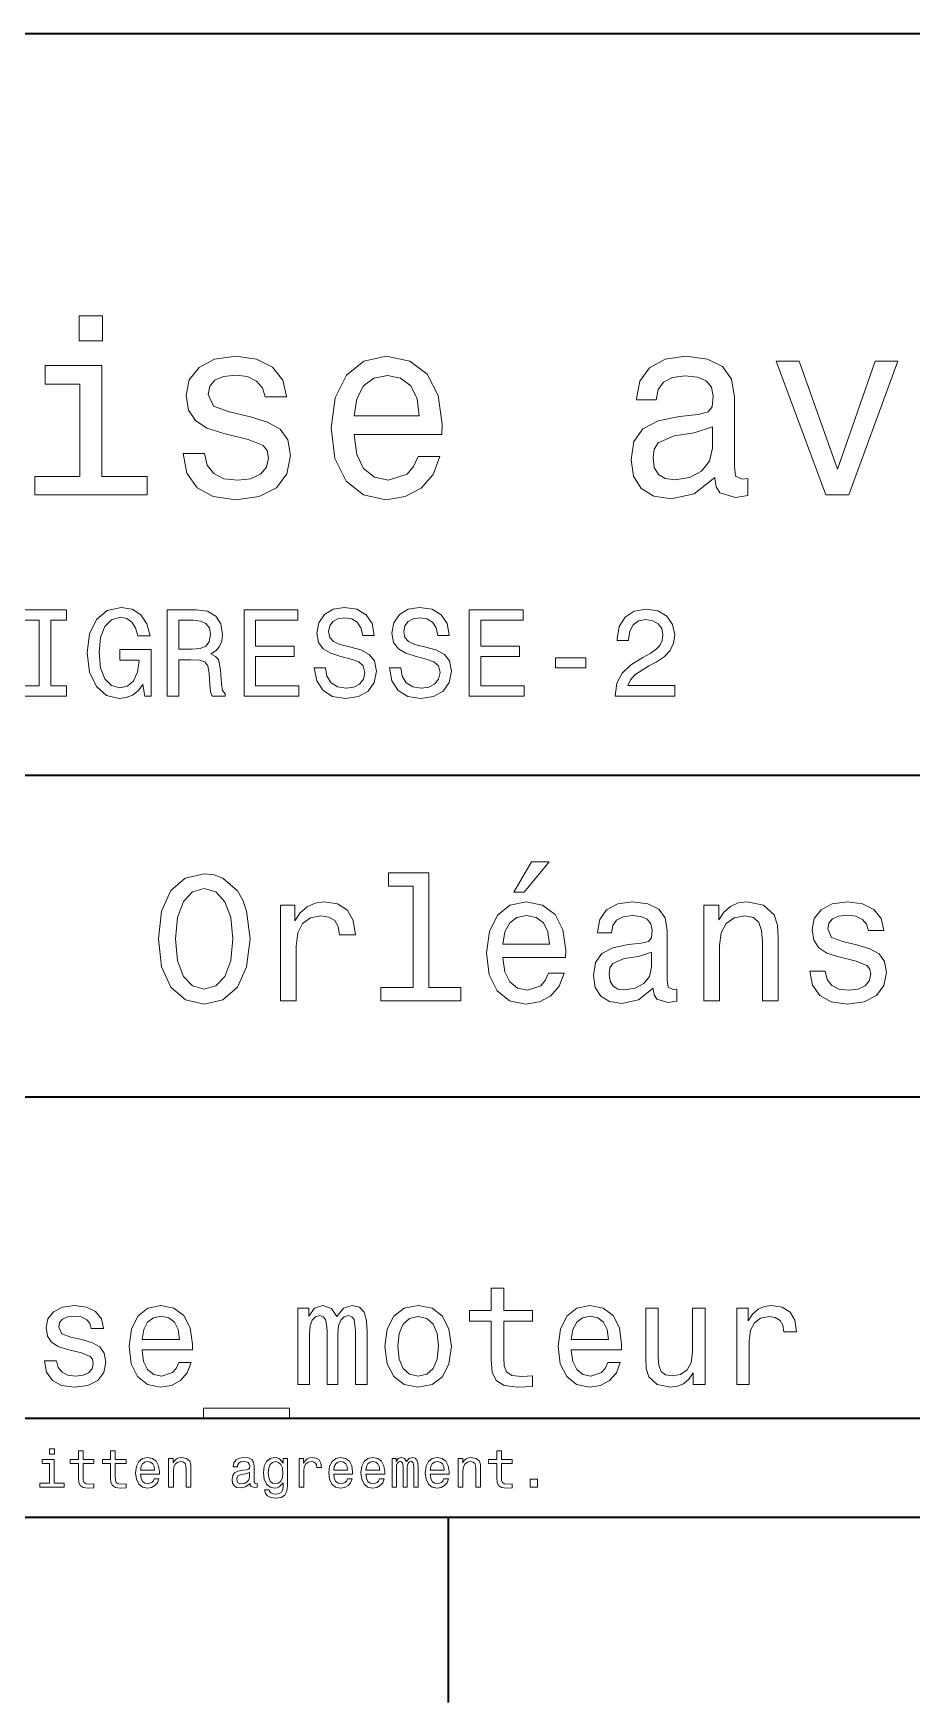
# Model space of a CAD drawing. Extents: x 0 to 297, y 0 to 210.
# Drawn here: x 205.9 to 241.4, y 2.5 to 70 of the extents above; entities that cross this region are included whole.
import ezdxf

# ---------------------------------------------------------------- set-up
doc = ezdxf.new("R2010")
doc.units = 0

msp = doc.modelspace()

# ---------------------------------------------------------------- linework, layer by layer
at = {"color": 7, "lineweight": 35}
for p, q in [((97, 70), (287, 70)), ((97, 40), (262, 40)), ((97, 27), (262, 27)), ((97, 14), (262, 14)), ((10, 10), (287, 10)), ((97, 10), (287, 10))]:
    msp.add_line(p, q, dxfattribs=at)
at = {"color": 7, "lineweight": 35, "ltscale": 0.1875}
msp.add_line((222.699997, 10), (222.699997, 2.5), dxfattribs=at)
at = {"color": 7, "lineweight": 13}
for points in [[(208.727661, 58.575645), (207.789627, 58.575645), (207.789627, 57.567001), (208.727661, 57.567001)], [(214.708939, 54.490631), (213.851593, 54.692364), (213.216141, 54.924351), (213.004333, 55.398415), (213.06485, 55.731266), (213.276657, 55.973343), (213.619598, 56.124638), (214.113831, 56.185158), (214.587891, 56.124638), (214.96109, 55.943081), (215.203171, 55.67075), (215.304047, 55.307636), (216.171478, 55.307636), (216.171478, 55.327808), (216.020172, 55.983429), (215.606628, 56.497837), (214.96109, 56.820602), (214.113831, 56.941643), (213.256485, 56.820602), (212.631134, 56.487751), (212.237762, 55.993515), (212.116714, 55.368156), (212.207489, 54.762966), (212.489914, 54.339336), (212.953888, 54.036743), (213.629684, 53.824928), (214.618164, 53.582851), (215.223343, 53.330692), (215.384735, 53.12896), (215.445251, 52.826366), (215.354462, 52.453171), (215.112396, 52.17075), (214.719025, 51.989193), (214.194519, 51.928673), (213.639771, 51.989193), (213.236313, 52.201008), (212.963989, 52.543945), (212.853027, 53.018009), (211.995682, 53.018009), (212.136887, 52.211094), (212.55043, 51.62608), (213.206055, 51.273052), (214.113831, 51.14193), (215.061951, 51.273052), (215.757935, 51.62608), (216.181549, 52.190922), (216.332855, 52.927231), (216.221893, 53.562679), (215.909225, 53.996395), (215.394806, 54.278816)], [(218.904907, 53.78458), (222.455322, 53.78458), (222.465424, 54.198124), (222.304031, 55.358067), (221.860229, 56.225502), (221.154175, 56.75), (220.216141, 56.941643), (219.298279, 56.739914), (218.592224, 56.175072), (218.138336, 55.257202), (217.976944, 54.046829), (218.128235, 52.806194), (218.582123, 51.898415), (219.278107, 51.333572), (220.185883, 51.14193), (220.972626, 51.273052), (221.618164, 51.615993), (222.092224, 52.160664), (222.364563, 52.886887), (221.48703, 52.886887), (221.305481, 52.483429), (221.043228, 52.180836), (220.296829, 51.938759), (219.721893, 52.049709), (219.288177, 52.402737), (219.005768, 52.977665), (218.904907, 53.754322)], [(233.489899, 52.039623), (233.489899, 52.009365), (233.540344, 51.666424), (233.691635, 51.424351), (234.327087, 51.232708), (234.82132, 51.3134), (234.82132, 51.999279), (234.609497, 51.969021), (234.327087, 52.100143), (234.276642, 52.503601), (234.276642, 55.307636), (234.155609, 56.023773), (233.802582, 56.528095), (233.187317, 56.830688), (232.319885, 56.941643), (231.472626, 56.820602), (230.84726, 56.477665), (230.453888, 55.943081), (230.322754, 55.23703), (230.322754, 55.176514), (231.119598, 55.176514), (231.190201, 55.600143), (231.412109, 55.902737), (231.775208, 56.084293), (232.289612, 56.1549), (232.783859, 56.104465), (233.136887, 55.953171), (233.348694, 55.690922), (233.419312, 55.327808), (233.378967, 54.904179), (233.217575, 54.692364), (232.814117, 54.591499), (232.057632, 54.510807), (231.190201, 54.32925), (230.574921, 54.006485), (230.211823, 53.502159), (230.100861, 52.755764), (230.201721, 52.090057), (230.514404, 51.595821), (231.018738, 51.283138), (231.714691, 51.172188), (232.65274, 51.384007)], [(237.968292, 51.333572), (238.906342, 51.333572), (240.88327, 56.75), (239.965424, 56.75), (238.442352, 52.382565), (236.889038, 56.75), (235.96109, 56.75)], [(208.697418, 52.079971), (208.697418, 56.568443), (206.417877, 56.568443), (206.417877, 55.811958), (207.809799, 55.811958), (207.809799, 52.079971), (205.994232, 52.079971), (205.994232, 51.333572), (210.533142, 51.333572), (210.533142, 52.079971)], [(218.904907, 54.530979), (219.015839, 55.226944), (219.288177, 55.741352), (219.701721, 56.054031), (220.246399, 56.164986), (220.780975, 56.054031), (221.194519, 55.741352), (221.446686, 55.226944), (221.53746, 54.530979)], [(233.389038, 53.229828), (233.268005, 52.70533), (232.945251, 52.301872), (232.46109, 52.039623), (231.865997, 51.948845), (231.482697, 51.999279), (231.210373, 52.160664), (231.03891, 52.443081), (230.988464, 52.836452), (231.028809, 53.18948), (231.190201, 53.441643), (231.835724, 53.724064), (232.65274, 53.8451), (233.389038, 54.087173)], [(206.171036, 43.618546), (205.525513, 43.618546), (205.525513, 43.194916), (207.280548, 43.194916), (207.280548, 43.618546), (206.63501, 43.618546), (206.63501, 46.271286), (207.280548, 46.271286), (207.280548, 46.694916), (205.525513, 46.694916), (205.525513, 46.271286), (206.171036, 46.271286)], [(210.361969, 43.663937), (210.447693, 43.194916), (210.69986, 43.194916), (210.69986, 45.086124), (209.42392, 45.086124), (209.42392, 44.657452), (210.210663, 44.657452), (210.210663, 44.627193), (210.150146, 44.163216), (209.98877, 43.820274), (209.741638, 43.603416), (209.434006, 43.53281), (209.091064, 43.623589), (208.823776, 43.895924), (208.652313, 44.344772), (208.591797, 44.960045), (208.647263, 45.570274), (208.818726, 46.019123), (209.091064, 46.291458), (209.459229, 46.38728), (209.71138, 46.336845), (209.918152, 46.195637), (210.069458, 45.958603), (210.155182, 45.640881), (210.654465, 45.640881), (210.523346, 46.125031), (210.27623, 46.488144), (209.928238, 46.710045), (209.489487, 46.790737), (208.914551, 46.664658), (208.480835, 46.296501), (208.203461, 45.71653), (208.107635, 44.944916), (208.203461, 44.168259), (208.480835, 43.588287), (208.889343, 43.220131), (209.403748, 43.099094), (209.691208, 43.139439), (209.948425, 43.240303), (210.170319, 43.416817)], [(211.350433, 43.194916), (211.819458, 43.194916), (211.819458, 44.672581), (212.298553, 44.672581), (212.651581, 44.657452), (212.873489, 44.586845), (212.994522, 44.420422), (213.044952, 44.122871), (213.070175, 43.66898), (213.100433, 43.371429), (213.16095, 43.194916), (213.690491, 43.194916), (213.690491, 43.290737), (213.574493, 43.431946), (213.534149, 43.694195), (213.49884, 44.259037), (213.413116, 44.677624), (213.297119, 44.80875), (213.11557, 44.904572), (213.317291, 45.030651), (213.458496, 45.207165), (213.549286, 45.429066), (213.579544, 45.696358), (213.508942, 46.119987), (213.307205, 46.43771), (212.97435, 46.629353), (212.520462, 46.694916), (211.350433, 46.694916)], [(214.452026, 43.194916), (216.671036, 43.194916), (216.671036, 43.618546), (214.915985, 43.618546), (214.915985, 44.803707), (216.479401, 44.803707), (216.479401, 45.222294), (214.915985, 45.222294), (214.915985, 46.271286), (216.630692, 46.271286), (216.630692, 46.694916), (214.452026, 46.694916)], [(217.75029, 44.349815), (217.291351, 44.349815), (217.392212, 43.815231), (217.644379, 43.42186), (218.032715, 43.18483), (218.557205, 43.099094), (219.07666, 43.179787), (219.464981, 43.401688), (219.712097, 43.749672), (219.802887, 44.208603), (219.727234, 44.62215), (219.515411, 44.889439), (219.172485, 45.065952), (218.713547, 45.197079), (218.320175, 45.2929), (218.062973, 45.403851), (217.916718, 45.565231), (217.871323, 45.817394), (217.916718, 46.044338), (218.047836, 46.215809), (218.249573, 46.331802), (218.526947, 46.37215), (218.809357, 46.321716), (219.031265, 46.185551), (219.177521, 45.958603), (219.248123, 45.650967), (219.707062, 45.650967), (219.707062, 45.661053), (219.626373, 46.135117), (219.389343, 46.488144), (219.016144, 46.710045), (218.51181, 46.785694), (218.057922, 46.710045), (217.704895, 46.49823), (217.477951, 46.170422), (217.397263, 45.746788), (217.46283, 45.368546), (217.654465, 45.111343), (217.957062, 44.939873), (218.370605, 44.80875), (218.779114, 44.692753), (219.086746, 44.581802), (219.273346, 44.420422), (219.338898, 44.158173), (219.278381, 43.890881), (219.12204, 43.689152), (218.88501, 43.563072), (218.577377, 43.522724), (218.234436, 43.578201), (217.972198, 43.739586), (217.805756, 44.001831)], [(220.786316, 44.349815), (220.327377, 44.349815), (220.428238, 43.815231), (220.680405, 43.42186), (221.068726, 43.18483), (221.593231, 43.099094), (222.112671, 43.179787), (222.501007, 43.401688), (222.748123, 43.749672), (222.838898, 44.208603), (222.76326, 44.62215), (222.551437, 44.889439), (222.208496, 45.065952), (221.749573, 45.197079), (221.356201, 45.2929), (221.098999, 45.403851), (220.952728, 45.565231), (220.907349, 45.817394), (220.952728, 46.044338), (221.083862, 46.215809), (221.285583, 46.331802), (221.562958, 46.37215), (221.845383, 46.321716), (222.067291, 46.185551), (222.213547, 45.958603), (222.284149, 45.650967), (222.743088, 45.650967), (222.743088, 45.661053), (222.662384, 46.135117), (222.425354, 46.488144), (222.052155, 46.710045), (221.547836, 46.785694), (221.093948, 46.710045), (220.740921, 46.49823), (220.513977, 46.170422), (220.433289, 45.746788), (220.49884, 45.368546), (220.690491, 45.111343), (220.993088, 44.939873), (221.406631, 44.80875), (221.815125, 44.692753), (222.122772, 44.581802), (222.309357, 44.420422), (222.374924, 44.158173), (222.314407, 43.890881), (222.158066, 43.689152), (221.921036, 43.563072), (221.613403, 43.522724), (221.270462, 43.578201), (221.008209, 43.739586), (220.841782, 44.001831)], [(223.560089, 43.194916), (225.779114, 43.194916), (225.779114, 43.618546), (224.024063, 43.618546), (224.024063, 44.803707), (225.587463, 44.803707), (225.587463, 45.222294), (224.024063, 45.222294), (224.024063, 46.271286), (225.738754, 46.271286), (225.738754, 46.694916), (223.560089, 46.694916)], [(229.460663, 43.194916), (231.866272, 43.194916), (231.866272, 43.628632), (229.964981, 43.628632), (230.070892, 43.865665), (230.252441, 44.062351), (230.812241, 44.420422), (231.109802, 44.571716), (231.442642, 44.788574), (231.679688, 45.040737), (231.815842, 45.338287), (231.866272, 45.676186), (231.780548, 46.099815), (231.543518, 46.432667), (231.180405, 46.644485), (230.71138, 46.720131), (230.227234, 46.634396), (229.85907, 46.397366), (229.62204, 46.019123), (229.541351, 45.519844), (229.541351, 45.449238), (230.00029, 45.449238), (230.00029, 45.489586), (230.04567, 45.832523), (230.181839, 46.084686), (230.398697, 46.246067), (230.686157, 46.301544), (230.978668, 46.25111), (231.195526, 46.125031), (231.336731, 45.928345), (231.387177, 45.681229), (231.351868, 45.449238), (231.256042, 45.252552), (231.094666, 45.081081), (230.872757, 44.929787), (230.575211, 44.768402), (230.080978, 44.455723), (229.733002, 44.122871), (229.526215, 43.71941), (229.460663, 43.210045)], [(212.389343, 46.266243), (212.696976, 46.235981), (212.913834, 46.14016), (213.050003, 45.963646), (213.095398, 45.686272), (213.044952, 45.393764), (212.908783, 45.217251), (212.676804, 45.126472), (212.359085, 45.101257), (211.819458, 45.101257), (211.819458, 46.266243)], [(227.044952, 44.349815), (228.265411, 44.349815), (228.265411, 44.74823), (227.044952, 44.74823)], [(225.357361, 35.275936), (225.78244, 35.275936), (226.783875, 36.500721), (226.07782, 36.500721)], [(210.991364, 33.381126), (211.121048, 32.257206), (211.495697, 31.428675), (212.079254, 30.917147), (212.842957, 30.744236), (213.599426, 30.917147), (214.190216, 31.428675), (214.557648, 32.257206), (214.694534, 33.381126), (214.557648, 34.497841), (214.399139, 34.951729), (214.190216, 35.32637), (213.599426, 35.837898), (213.239197, 35.967579), (212.842957, 36.018013), (212.072052, 35.837898), (211.48848, 35.333572), (211.121048, 34.505043)], [(221.286758, 35.520893), (221.286758, 31.414267), (219.982727, 31.414267), (219.982727, 30.881124), (223.21759, 30.881124), (223.21759, 31.414267), (221.920761, 31.414267), (221.920761, 36.054035), (220.292526, 36.054035), (220.292526, 35.520893)], [(211.683014, 33.381126), (211.762253, 34.252884), (212.000015, 34.894093), (212.367447, 35.283142), (212.842957, 35.420029), (213.311249, 35.283142), (213.67868, 34.886887), (213.916443, 34.245678), (214.002899, 33.381126), (213.916443, 32.509365), (213.67868, 31.868156), (213.311249, 31.479107), (212.842957, 31.349424), (212.367447, 31.479107), (212.000015, 31.868156), (211.762253, 32.502163)], [(215.926529, 30.881124), (216.560532, 30.881124), (216.560532, 33.092941), (216.625366, 33.62608), (216.819901, 34.007927), (217.136902, 34.238472), (217.561981, 34.317722), (217.878967, 34.267292), (218.11673, 34.123199), (218.260818, 33.878242), (218.311249, 33.546829), (218.952454, 33.546829), (218.865997, 34.130405), (218.62825, 34.548271), (218.231995, 34.800434), (217.69165, 34.886887), (217.324219, 34.82925), (217.007217, 34.685158), (216.726242, 34.440201), (216.502899, 34.108791), (216.502899, 34.75), (215.926529, 34.75)], [(224.917877, 32.631844), (227.453903, 32.631844), (227.461121, 32.927235), (227.345825, 33.755764), (227.028839, 34.375362), (226.524506, 34.75), (225.854477, 34.886887), (225.198868, 34.742798), (224.694534, 34.339336), (224.370331, 33.68372), (224.255066, 32.819164), (224.363129, 31.932999), (224.687332, 31.284582), (225.184448, 30.881124), (225.83287, 30.744236), (226.394836, 30.837896), (226.855927, 31.082853), (227.19455, 31.471903), (227.389069, 31.990635), (226.762268, 31.990635), (226.632584, 31.70245), (226.445251, 31.486311), (225.912109, 31.3134), (225.501465, 31.392653), (225.19165, 31.644814), (224.989929, 32.055477), (224.917877, 32.610229)], [(230.998566, 31.385447), (230.998566, 31.363834), (231.034607, 31.118877), (231.14267, 30.945967), (231.596558, 30.809078), (231.949585, 30.866714), (231.949585, 31.356628), (231.798279, 31.335014), (231.596558, 31.428675), (231.560532, 31.71686), (231.560532, 33.719742), (231.474091, 34.23127), (231.221924, 34.591499), (230.78244, 34.807636), (230.162842, 34.886887), (229.557648, 34.800434), (229.110962, 34.555477), (228.829987, 34.17363), (228.736328, 33.669308), (228.736328, 33.62608), (229.305481, 33.62608), (229.355927, 33.928677), (229.514435, 34.144814), (229.773788, 34.274498), (230.141235, 34.324928), (230.494263, 34.288906), (230.746414, 34.180836), (230.897705, 33.993515), (230.948151, 33.73415), (230.919327, 33.431557), (230.804047, 33.280258), (230.515869, 33.208214), (229.975525, 33.150578), (229.355927, 33.020893), (228.916443, 32.790348), (228.657074, 32.430115), (228.57782, 31.896975), (228.649872, 31.421471), (228.873215, 31.068445), (229.233444, 30.845102), (229.73056, 30.76585), (230.400604, 30.917147)], [(233.037476, 30.881124), (233.671478, 30.881124), (233.671478, 33.114555), (233.736328, 33.62608), (233.945251, 34.000721), (234.26947, 34.23127), (234.701752, 34.317722), (235.047562, 34.245678), (235.263702, 34.051155), (235.371765, 33.726944), (235.407806, 33.29467), (235.407806, 30.881124), (236.041809, 30.881124), (236.041809, 33.424351), (236.012985, 33.935879), (235.883301, 34.36095), (235.458221, 34.75), (234.79541, 34.886887), (234.427979, 34.836456), (234.118164, 34.69957), (233.851593, 34.469021), (233.64267, 34.159222), (233.64267, 34.75), (233.037476, 34.75)], [(239.26947, 33.136169), (238.657074, 33.280258), (238.203186, 33.445965), (238.05188, 33.784584), (238.095123, 34.022335), (238.246399, 34.195244), (238.491364, 34.303314), (238.844391, 34.346542), (239.183014, 34.303314), (239.449585, 34.17363), (239.622498, 33.979107), (239.694534, 33.719742), (240.314133, 33.719742), (240.314133, 33.73415), (240.206055, 34.20245), (239.910675, 34.569885), (239.449585, 34.800434), (238.844391, 34.886887), (238.231995, 34.800434), (237.785309, 34.562679), (237.504333, 34.209656), (237.417877, 33.76297), (237.482727, 33.330692), (237.684448, 33.028099), (238.015869, 32.811958), (238.498566, 32.660664), (239.20462, 32.487751), (239.636902, 32.307636), (239.752167, 32.163544), (239.79541, 31.947407), (239.73056, 31.680836), (239.557648, 31.479107), (239.276672, 31.349424), (238.902039, 31.306196), (238.505768, 31.349424), (238.21759, 31.500721), (238.023071, 31.745678), (237.943817, 32.084293), (237.331421, 32.084293), (237.432281, 31.507925), (237.727676, 31.090057), (238.195984, 30.837896), (238.844391, 30.744236), (239.521637, 30.837896), (240.018738, 31.090057), (240.321335, 31.493517), (240.429413, 32.019455), (240.350159, 32.473343), (240.126816, 32.783142), (239.759369, 32.984871)], [(224.917877, 33.164986), (224.997131, 33.662106), (225.19165, 34.029541), (225.487045, 34.252884), (225.876099, 34.332134), (226.257935, 34.252884), (226.553329, 34.029541), (226.733444, 33.662106), (226.798279, 33.164986)], [(230.926529, 32.235592), (230.840073, 31.860952), (230.609528, 31.572767), (230.263702, 31.385447), (229.838623, 31.320606), (229.56485, 31.356628), (229.370331, 31.471903), (229.247864, 31.673632), (229.211823, 31.954611), (229.240662, 32.206772), (229.355927, 32.386887), (229.817017, 32.588615), (230.400604, 32.675072), (230.926529, 32.847984)], [(224.449585, 17.919308), (224.449585, 16.368876), (224.484161, 15.867435), (224.645538, 15.521614), (224.968307, 15.319884), (225.515869, 15.25072), (226.115295, 15.279539), (226.115295, 15.717579), (225.677246, 15.682997), (225.279541, 15.729107), (225.066284, 15.873199), (224.974075, 16.115274), (224.956787, 16.455332), (224.956787, 17.919308), (226.115295, 17.919308), (226.115295, 18.351585), (224.956787, 18.351585), (224.956787, 19.256485), (224.449585, 19.256485), (224.449585, 18.351585), (223.573486, 18.351585), (223.573486, 17.919308)], [(207.9366, 17.164265), (207.446686, 17.279539), (207.083588, 17.412104), (206.96254, 17.682997), (206.997131, 17.873199), (207.118164, 18.011528), (207.314117, 18.097982), (207.596542, 18.132565), (207.867432, 18.097982), (208.080688, 17.994236), (208.219025, 17.838617), (208.276657, 17.631124), (208.772339, 17.631124), (208.772339, 17.642651), (208.685883, 18.01729), (208.44957, 18.311239), (208.080688, 18.495678), (207.596542, 18.564842), (207.106628, 18.495678), (206.749283, 18.305475), (206.524506, 18.023054), (206.455338, 17.665707), (206.507202, 17.319885), (206.668594, 17.07781), (206.933716, 16.9049), (207.319885, 16.783861), (207.884735, 16.645533), (208.23056, 16.50144), (208.322769, 16.386168), (208.357361, 16.213257), (208.305481, 16), (208.167145, 15.838616), (207.942368, 15.73487), (207.642654, 15.700288), (207.325653, 15.73487), (207.095108, 15.855907), (206.939484, 16.051872), (206.876083, 16.322767), (206.386169, 16.322767), (206.466858, 15.861671), (206.703171, 15.527377), (207.07782, 15.325648), (207.596542, 15.25072), (208.138336, 15.325648), (208.536026, 15.527377), (208.778107, 15.850144), (208.864563, 16.270893), (208.801163, 16.634007), (208.622482, 16.881844), (208.328537, 17.043228)], [(210.334305, 16.760807), (212.363129, 16.760807), (212.368881, 16.997118), (212.276672, 17.659943), (212.023071, 18.155619), (211.619598, 18.455332), (211.083588, 18.564842), (210.559082, 18.449568), (210.155624, 18.126801), (209.896255, 17.602306), (209.804047, 16.910664), (209.890503, 16.201729), (210.149857, 15.682997), (210.547562, 15.36023), (211.066284, 15.25072), (211.515854, 15.325648), (211.884735, 15.521614), (212.155624, 15.832853), (212.311249, 16.247839), (211.809814, 16.247839), (211.706055, 16.01729), (211.556198, 15.84438), (211.1297, 15.706052), (210.801163, 15.769452), (210.553314, 15.971182), (210.391937, 16.299711), (210.334305, 16.743515)], [(216.62825, 15.36023), (217.095108, 15.36023), (217.095108, 17.429394), (217.123932, 17.740633), (217.210388, 17.965418), (217.342957, 18.097982), (217.515869, 18.149857), (217.65419, 18.103746), (217.746399, 17.988472), (217.792511, 17.792507), (217.809814, 17.533142), (217.809814, 15.36023), (218.247849, 15.36023), (218.247849, 17.429394), (218.276672, 17.734871), (218.363129, 17.959654), (218.50145, 18.097982), (218.674362, 18.149857), (218.812683, 18.103746), (218.904907, 17.988472), (218.962555, 17.533142), (218.962555, 15.36023), (219.429413, 15.36023), (219.429413, 17.498558), (219.400574, 17.942364), (219.308365, 18.282421), (219.123932, 18.489914), (218.824219, 18.564842), (218.472626, 18.449568), (218.201736, 18.115273), (217.98848, 18.443804), (217.631134, 18.564842), (217.302612, 18.449568), (217.07782, 18.126801), (217.07782, 18.455332), (216.62825, 18.455332)], [(220.149872, 16.9049), (220.242081, 16.201729), (220.507217, 15.682997), (220.927963, 15.36023), (221.492798, 15.25072), (222.05188, 15.36023), (222.472626, 15.677234), (222.737762, 16.195965), (222.835754, 16.9049), (222.737762, 17.608068), (222.472626, 18.132565), (222.05188, 18.449568), (221.492798, 18.564842), (220.927963, 18.449568), (220.507217, 18.126801), (220.242081, 17.608068)], [(227.683014, 16.760807), (229.711823, 16.760807), (229.71759, 16.997118), (229.625366, 17.659943), (229.371765, 18.155619), (228.968323, 18.455332), (228.432281, 18.564842), (227.907791, 18.449568), (227.504333, 18.126801), (227.244965, 17.602306), (227.15274, 16.910664), (227.239197, 16.201729), (227.498566, 15.682997), (227.896271, 15.36023), (228.415009, 15.25072), (228.864563, 15.325648), (229.233444, 15.521614), (229.504333, 15.832853), (229.659958, 16.247839), (229.158508, 16.247839), (229.054764, 16.01729), (228.904907, 15.84438), (228.478394, 15.706052), (228.149872, 15.769452), (227.902039, 15.971182), (227.740646, 16.299711), (227.683014, 16.743515)], [(233.095123, 18.455332), (232.587906, 18.455332), (232.587906, 16.668589), (232.530273, 16.253603), (232.363129, 15.953891), (232.10376, 15.769452), (231.763702, 15.711816), (231.492798, 15.757925), (231.319901, 15.896254), (231.221924, 16.132565), (231.198853, 16.466858), (231.198853, 18.455332), (230.69165, 18.455332), (230.69165, 16.42075), (230.708954, 16.011528), (230.818451, 15.67147), (231.15274, 15.36023), (231.688782, 15.25072), (231.976959, 15.291066), (232.224792, 15.394813), (232.438049, 15.573487), (232.610962, 15.832853), (232.610962, 15.36023), (233.095123, 15.36023)], [(234.368896, 15.36023), (234.876099, 15.36023), (234.876099, 17.129683), (234.927979, 17.556196), (235.083588, 17.861671), (235.337189, 18.04611), (235.677246, 18.10951), (235.930847, 18.069164), (236.121048, 17.95389), (236.236328, 17.757925), (236.276672, 17.492796), (236.789642, 17.492796), (236.720474, 17.959654), (236.530273, 18.293947), (236.213272, 18.495678), (235.780991, 18.564842), (235.487045, 18.518732), (235.233444, 18.403458), (235.008667, 18.207493), (234.829987, 17.942364), (234.829987, 18.455332), (234.368896, 18.455332)], [(210.334305, 17.187321), (210.397705, 17.585014), (210.553314, 17.878962), (210.789627, 18.057636), (211.100861, 18.121037), (211.406342, 18.057636), (211.642654, 17.878962), (211.786743, 17.585014), (211.838623, 17.187321)], [(220.668594, 16.910664), (220.720474, 17.429394), (220.881851, 17.804035), (221.14122, 18.034582), (221.492798, 18.115273), (221.838623, 18.034582), (222.097992, 17.809797), (222.259369, 17.429394), (222.317017, 16.910664), (222.259369, 16.386168), (222.097992, 16.005764), (221.838623, 15.775216), (221.492798, 15.700288), (221.14122, 15.775216), (220.881851, 16.005764), (220.720474, 16.386168)], [(227.683014, 17.187321), (227.746399, 17.585014), (227.902039, 17.878962), (228.138336, 18.057636), (228.449585, 18.121037), (228.755066, 18.057636), (228.991364, 17.878962), (229.135468, 17.585014), (229.187332, 17.187321)], [(212.818451, 14.403458), (212.818451, 14), (216.288193, 14), (216.288193, 14.403458)], [(206.780304, 11.37428), (206.780304, 12.336096), (206.29184, 12.336096), (206.29184, 12.173991), (206.590118, 12.173991), (206.590118, 11.37428), (206.20105, 11.37428), (206.20105, 11.214337), (207.173676, 11.214337), (207.173676, 11.37428)], [(206.786804, 12.766211), (206.585785, 12.766211), (206.585785, 12.550073), (206.786804, 12.550073)], [(207.755096, 12.173991), (207.755096, 11.59258), (207.768066, 11.404539), (207.828583, 11.274856), (207.949615, 11.199207), (208.154953, 11.173271), (208.37973, 11.184078), (208.37973, 11.348343), (208.215469, 11.335375), (208.066345, 11.352666), (207.986359, 11.4067), (207.951782, 11.497478), (207.945297, 11.625), (207.945297, 12.173991), (208.37973, 12.173991), (208.37973, 12.336096), (207.945297, 12.336096), (207.945297, 12.675432), (207.755096, 12.675432), (207.755096, 12.336096), (207.426575, 12.336096), (207.426575, 12.173991)], [(209.056244, 12.173991), (209.056244, 11.59258), (209.069214, 11.404539), (209.12973, 11.274856), (209.250778, 11.199207), (209.456116, 11.173271), (209.680893, 11.184078), (209.680893, 11.348343), (209.516632, 11.335375), (209.367493, 11.352666), (209.287521, 11.4067), (209.25293, 11.497478), (209.24646, 11.625), (209.24646, 12.173991), (209.680893, 12.173991), (209.680893, 12.336096), (209.24646, 12.336096), (209.24646, 12.675432), (209.056244, 12.675432), (209.056244, 12.336096), (208.727722, 12.336096), (208.727722, 12.173991)], [(210.268799, 11.739553), (211.029602, 11.739553), (211.031769, 11.82817), (210.997177, 12.076729), (210.902069, 12.262609), (210.750778, 12.375), (210.549774, 12.416066), (210.353088, 12.372839), (210.201782, 12.251801), (210.104523, 12.055116), (210.069946, 11.79575), (210.102356, 11.5299), (210.199615, 11.335375), (210.348755, 11.214337), (210.543274, 11.173271), (210.711884, 11.201369), (210.850204, 11.274856), (210.951782, 11.391571), (211.010147, 11.547191), (210.822113, 11.547191), (210.783203, 11.460735), (210.727005, 11.395893), (210.567062, 11.34402), (210.443863, 11.367796), (210.350922, 11.443444), (210.290405, 11.566643), (210.268799, 11.733069)], [(210.268799, 11.899496), (210.292572, 12.048632), (210.350922, 12.158862), (210.439545, 12.225864), (210.556244, 12.24964), (210.670807, 12.225864), (210.75943, 12.158862), (210.813461, 12.048632), (210.832916, 11.899496)], [(211.403519, 11.214337), (211.593719, 11.214337), (211.593719, 11.884366), (211.613174, 12.037825), (211.675842, 12.150216), (211.773117, 12.21938), (211.902802, 12.245317), (212.006546, 12.223703), (212.071381, 12.165346), (212.103806, 12.068084), (212.114624, 11.938401), (212.114624, 11.214337), (212.30481, 11.214337), (212.30481, 11.977305), (212.296173, 12.130764), (212.257263, 12.258286), (212.129745, 12.375), (211.930893, 12.416066), (211.820663, 12.400937), (211.727722, 12.359871), (211.647751, 12.290707), (211.585083, 12.197767), (211.585083, 12.375), (211.403519, 12.375)], [(214.695313, 11.365634), (214.695313, 11.35915), (214.706116, 11.285663), (214.738541, 11.233789), (214.874695, 11.192723), (214.980621, 11.210014), (214.980621, 11.356989), (214.935226, 11.350505), (214.874695, 11.378602), (214.863892, 11.465057), (214.863892, 12.065923), (214.837952, 12.21938), (214.762314, 12.32745), (214.630463, 12.392291), (214.44458, 12.416066), (214.263031, 12.39013), (214.129028, 12.316643), (214.044739, 12.202089), (214.016632, 12.050793), (214.016632, 12.037825), (214.187378, 12.037825), (214.202515, 12.128603), (214.250061, 12.193444), (214.327881, 12.232349), (214.43811, 12.247478), (214.544006, 12.236671), (214.619659, 12.204251), (214.665039, 12.148055), (214.680176, 12.070245), (214.671539, 11.979467), (214.636963, 11.934078), (214.550507, 11.912464), (214.388397, 11.895173), (214.202515, 11.856268), (214.070679, 11.787104), (213.992859, 11.679035), (213.969086, 11.519093), (213.990692, 11.376441), (214.057709, 11.270534), (214.165771, 11.20353), (214.314911, 11.179755), (214.515915, 11.225144)], [(216.210449, 11.266211), (216.210449, 12.375), (216.028885, 12.375), (216.028885, 12.18696), (215.879761, 12.357709), (215.788971, 12.400937), (215.687378, 12.416066), (215.503662, 12.372839), (215.361023, 12.251801), (215.268082, 12.057277), (215.235657, 11.79575), (215.268082, 11.532061), (215.361023, 11.337536), (215.503662, 11.214337), (215.687378, 11.173271), (215.791138, 11.188401), (215.877594, 11.227305), (216.028885, 11.391571), (216.028885, 11.227305), (216.011597, 11.097623), (215.96405, 11.004683), (215.87326, 10.950648), (215.737091, 10.931196), (215.618225, 10.944164), (215.533936, 10.976585), (215.484222, 11.032782), (215.469086, 11.10843), (215.28537, 11.10843), (215.28537, 11.099784), (215.313477, 10.961455), (215.399933, 10.857709), (215.538254, 10.790707), (215.726288, 10.766931), (215.95108, 10.799352), (216.10022, 10.89013), (216.184509, 11.047911)], [(215.432343, 11.79575), (215.451797, 11.988112), (215.510162, 12.130764), (215.600922, 12.215057), (215.72197, 12.245317), (215.849487, 12.215057), (215.94458, 12.130764), (216.002945, 11.988112), (216.024567, 11.79575), (216.002945, 11.599064), (215.94458, 11.458573), (215.849487, 11.372118), (215.72197, 11.34402), (215.600922, 11.372118), (215.510162, 11.458573), (215.451797, 11.601225)], [(216.679474, 11.214337), (216.869659, 11.214337), (216.869659, 11.877882), (216.889114, 12.037825), (216.947479, 12.152378), (217.042572, 12.221542), (217.170105, 12.245317), (217.265198, 12.230187), (217.336517, 12.18696), (217.379761, 12.113473), (217.394882, 12.01405), (217.58725, 12.01405), (217.56131, 12.189121), (217.48999, 12.314482), (217.371109, 12.39013), (217.209, 12.416066), (217.09877, 12.398775), (217.003662, 12.355548), (216.919373, 12.282061), (216.852371, 12.182637), (216.852371, 12.375), (216.679474, 12.375)], [(218.075714, 11.739553), (218.836517, 11.739553), (218.838684, 11.82817), (218.804108, 12.076729), (218.709015, 12.262609), (218.557709, 12.375), (218.356689, 12.416066), (218.160004, 12.372839), (218.008728, 12.251801), (217.911453, 12.055116), (217.876862, 11.79575), (217.909302, 11.5299), (218.006561, 11.335375), (218.155701, 11.214337), (218.35022, 11.173271), (218.518799, 11.201369), (218.657135, 11.274856), (218.758728, 11.391571), (218.817078, 11.547191), (218.629028, 11.547191), (218.590118, 11.460735), (218.533936, 11.395893), (218.373993, 11.34402), (218.250793, 11.367796), (218.157852, 11.443444), (218.097336, 11.566643), (218.075714, 11.733069)], [(218.075714, 11.899496), (218.099487, 12.048632), (218.157852, 12.158862), (218.24646, 12.225864), (218.36319, 12.24964), (218.477737, 12.225864), (218.566345, 12.158862), (218.620392, 12.048632), (218.639832, 11.899496)], [(219.376877, 11.739553), (220.13768, 11.739553), (220.139847, 11.82817), (220.105255, 12.076729), (220.010162, 12.262609), (219.858856, 12.375), (219.657852, 12.416066), (219.461166, 12.372839), (219.309875, 12.251801), (219.212616, 12.055116), (219.178024, 11.79575), (219.210449, 11.5299), (219.307709, 11.335375), (219.456848, 11.214337), (219.651367, 11.173271), (219.819962, 11.201369), (219.958282, 11.274856), (220.059875, 11.391571), (220.118225, 11.547191), (219.930191, 11.547191), (219.891281, 11.460735), (219.835083, 11.395893), (219.67514, 11.34402), (219.551941, 11.367796), (219.459015, 11.443444), (219.398499, 11.566643), (219.376877, 11.733069)], [(219.376877, 11.899496), (219.40065, 12.048632), (219.459015, 12.158862), (219.547623, 12.225864), (219.664337, 12.24964), (219.7789, 12.225864), (219.867508, 12.158862), (219.921539, 12.048632), (219.940994, 11.899496)], [(220.435959, 11.214337), (220.611023, 11.214337), (220.611023, 11.990274), (220.621826, 12.106989), (220.654251, 12.191282), (220.703964, 12.240994), (220.768799, 12.260447), (220.820679, 12.243155), (220.855255, 12.199928), (220.872559, 12.126441), (220.879028, 12.029179), (220.879028, 11.214337), (221.043304, 11.214337), (221.043304, 11.990274), (221.054108, 12.104827), (221.086533, 12.189121), (221.138397, 12.240994), (221.203247, 12.260447), (221.255127, 12.243155), (221.289703, 12.199928), (221.31131, 12.029179), (221.31131, 11.214337), (221.486389, 11.214337), (221.486389, 12.016211), (221.475586, 12.182637), (221.44101, 12.310159), (221.371826, 12.387968), (221.259445, 12.416066), (221.127594, 12.372839), (221.026016, 12.247478), (220.946045, 12.370678), (220.812042, 12.416066), (220.688843, 12.372839), (220.604553, 12.251801), (220.604553, 12.375), (220.435959, 12.375)], [(221.979187, 11.739553), (222.73999, 11.739553), (222.742157, 11.82817), (222.707581, 12.076729), (222.612473, 12.262609), (222.461182, 12.375), (222.260162, 12.416066), (222.063477, 12.372839), (221.912186, 12.251801), (221.814911, 12.055116), (221.780334, 11.79575), (221.812759, 11.5299), (221.910019, 11.335375), (222.059158, 11.214337), (222.253677, 11.173271), (222.422272, 11.201369), (222.560608, 11.274856), (222.662186, 11.391571), (222.720551, 11.547191), (222.532501, 11.547191), (222.493591, 11.460735), (222.437408, 11.395893), (222.277466, 11.34402), (222.154266, 11.367796), (222.06131, 11.443444), (222.000793, 11.566643), (221.979187, 11.733069)], [(221.979187, 11.899496), (222.00296, 12.048632), (222.06131, 12.158862), (222.149933, 12.225864), (222.266647, 12.24964), (222.381195, 12.225864), (222.469818, 12.158862), (222.523865, 12.048632), (222.543304, 11.899496)], [(223.113922, 11.214337), (223.304108, 11.214337), (223.304108, 11.884366), (223.323578, 12.037825), (223.386246, 12.150216), (223.483521, 12.21938), (223.61319, 12.245317), (223.716949, 12.223703), (223.781784, 12.165346), (223.814209, 12.068084), (223.825012, 11.938401), (223.825012, 11.214337), (224.015213, 11.214337), (224.015213, 11.977305), (224.006561, 12.130764), (223.967651, 12.258286), (223.840149, 12.375), (223.641296, 12.416066), (223.531067, 12.400937), (223.43811, 12.359871), (223.358154, 12.290707), (223.295471, 12.197767), (223.295471, 12.375), (223.113922, 12.375)], [(224.670105, 12.173991), (224.670105, 11.59258), (224.683075, 11.404539), (224.743591, 11.274856), (224.864639, 11.199207), (225.069977, 11.173271), (225.294754, 11.184078), (225.294754, 11.348343), (225.130493, 11.335375), (224.981354, 11.352666), (224.901382, 11.4067), (224.866791, 11.497478), (224.860321, 11.625), (224.860321, 12.173991), (225.294754, 12.173991), (225.294754, 12.336096), (224.860321, 12.336096), (224.860321, 12.675432), (224.670105, 12.675432), (224.670105, 12.336096), (224.341583, 12.336096), (224.341583, 12.173991)], [(214.673706, 11.620677), (214.647766, 11.508286), (214.578598, 11.42183), (214.474854, 11.365634), (214.347321, 11.346182), (214.265198, 11.356989), (214.206848, 11.391571), (214.17009, 11.452089), (214.159286, 11.536384), (214.167938, 11.612032), (214.202515, 11.666066), (214.340851, 11.726585), (214.515915, 11.752522), (214.673706, 11.804395)], [(226.014496, 11.214337), (226.312759, 11.214337), (226.312759, 11.536384), (226.014496, 11.536384)]]:
    msp.add_lwpolyline(points, close=True, dxfattribs=at)

doc.saveas('drawing.dxf')
